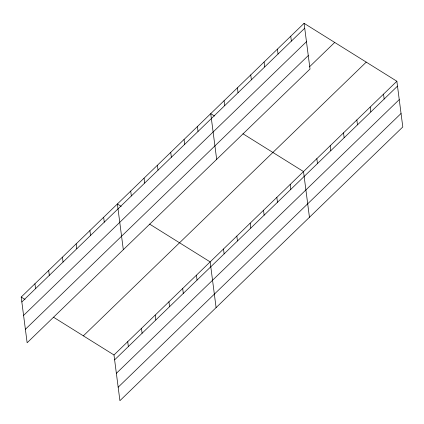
<?xml version="1.0" encoding="UTF-8"?>
<svg xmlns="http://www.w3.org/2000/svg" width="424" height="424" viewBox="0 0 424 424"><rect width="100%" height="100%" fill="white"/><g stroke="black" fill="none" stroke-linecap="round" stroke-linejoin="round"><path stroke-width="0.64" d="M304.082 23.32L310.018 69.032L27.136 342.762L21.2 297.049L304.082 23.32L396.864 81.238L402.8 126.951L119.918 400.68L113.982 354.968L53.45 317.179M21.836 301.936L304.718 28.207M23.585 315.408L306.467 41.679M25.387 329.289L308.269 55.56M309.409 66.907L334.7 42.432M83.364 335.85L366.246 62.121M113.982 354.968L396.864 81.238M114.613 359.854L397.5 86.125M116.362 373.327L399.249 99.598M118.169 387.207L401.051 113.478M214.56 116.038L210.733 113.648L216.669 159.366M242.978 133.783L303.51 171.566L309.451 217.284M121.206 206.371L117.379 203.981L123.32 249.694M149.63 224.111L210.161 261.899L216.097 307.612M21.2 297.049L25.027 299.439M383.529 94.139L384.16 99.031M370.189 107.044L370.825 111.931M356.854 119.95L357.49 124.836M343.519 132.855L344.156 137.742M330.185 145.761L330.815 150.647M316.845 158.661L317.481 163.553M290.747 36.22L291.383 41.112M277.413 49.126L278.049 54.012M290.175 184.472L290.811 189.358M264.078 62.031L264.709 66.918M276.84 197.377L277.476 202.264M250.738 74.937L251.374 79.823M263.505 210.283L264.136 215.169M237.403 87.842L238.039 92.729M250.165 223.183L250.801 228.075M224.068 100.742L224.704 105.634M236.831 236.089L237.467 240.975M223.496 248.994L224.132 253.881M197.399 126.553L198.029 131.44M184.058 139.459L184.694 144.346M196.418 275.192L197.054 280.084M170.724 152.364L171.36 157.251M182.68 288.49L183.316 293.376M157.389 165.265L158.025 170.157M168.938 301.782L169.573 306.674M144.054 178.17L144.685 183.057M155.2 315.08L155.836 319.966M130.714 191.076L131.35 195.962M141.457 328.377L142.093 333.264M127.719 341.67L128.355 346.556M103.642 217.274L104.278 222.165M89.899 230.571L90.535 235.458M76.161 243.864L76.797 248.756M62.418 257.161L63.054 262.048M48.681 270.459L49.316 275.346M34.938 283.751L35.574 288.638"/></g></svg>
